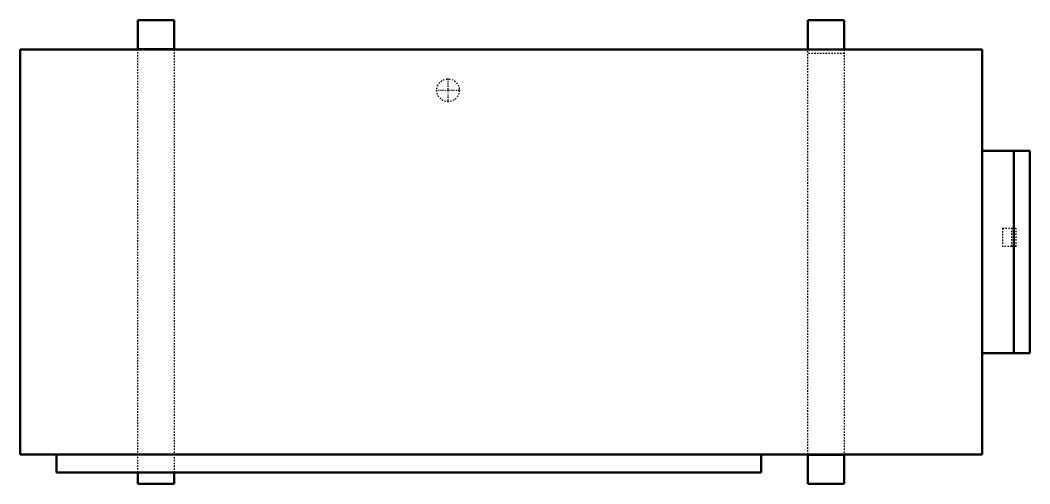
# Model space of a CAD drawing. Header units: millimetres. Extents: x -354 to 354, y -163 to 163.
import ezdxf

# ---------------------------------------------------------------- set-up
doc = ezdxf.new("R2010")
doc.units = ezdxf.units.MM
doc.linetypes.add('Center', pattern=[1.5, 0.45, -0.5, 0.05, -0.5])
doc.linetypes.add('Dashed', pattern=[2, 1, -1])
for name, color, linetype, lineweight in [('AM_0', 7, 'Continuous', 50), ('AM_7', 7, 'Center', 25), ('AM_9', 6, 'Dashed', 25)]:
    doc.layers.add(name, color=color, linetype=linetype, lineweight=lineweight)

# ---------------------------------------------------------------- blocks, each defined once
blk = doc.blocks.new('1_RXP12AVJU9_PART8_0_in_RXP12AVJU9_4')
at = {"layer": 'AM_0'}
for p, q in [((-354.0125, 142.08125), (320.675, 142.08125)), ((-354.0125, 142.08125), (-354.0125, -142.08125)), ((320.675, -142.08125), (320.675, 142.08125)), ((320.675, -142.08125), (-354.0125, -142.08125))]:
    blk.add_line(p, q, dxfattribs=at)
blk = doc.blocks.new('2_RXP12AVJU9_PART7_0_in_RXP12AVJU9_4')
at = {"layer": 'AM_0'}
for p, q in [((320.675, 71.040625), (354.0125, 71.040625)), ((342.9, -71.040625), (342.9, 71.040625)), ((354.0125, 71.040625), (354.0125, -71.040625)), ((354.0125, -71.040625), (320.675, -71.040625))]:
    blk.add_line(p, q, dxfattribs=at)
blk = doc.blocks.new('3_RXP12AVJU9_PART6_0_in_RXP12AVJU9_4')
at = {"layer": 'AM_0'}
for p, q in [((-328.6125, -154.78125), (-328.6125, -142.08125)), ((165.735, -142.08125), (165.735, -154.78125)), ((165.735, -154.78125), (-328.6125, -154.78125))]:
    blk.add_line(p, q, dxfattribs=at)
blk = doc.blocks.new('4_RXP12AVJU9_PART5_0_in_RXP12AVJU9_4')
at = {"layer": 'AM_0'}
for p, q in [((-271.46, 162.72), (-246.06, 162.72)), ((-271.46, 142.08), (-271.46, 162.72)), ((-246.06, 162.72), (-246.06, 142.08)), ((-246.06, 142.38), (-271.46, 142.38)), ((-271.46, -162.72), (-271.46, -154.78)), ((-246.06, -154.78), (-246.06, -162.72)), ((-271.46, -162.72), (-246.06, -162.72))]:
    blk.add_line(p, q, dxfattribs=at)
at = {"layer": 'AM_9'}
for p, q in [((-271.46, -154.78), (-271.46, 142.08)), ((-246.06, 142.08), (-246.06, -154.78)), ((-271.46, -142.38), (-246.06, -142.38))]:
    blk.add_line(p, q, dxfattribs=at)
blk = doc.blocks.new('5_RXP12AVJU9_PART4_0_in_RXP12AVJU9_4')
at = {"layer": 'AM_0'}
for p, q in [((198.44, 142.08), (198.44, 162.72)), ((198.44, 162.72), (223.84, 162.72)), ((223.84, 162.72), (223.84, 142.08)), ((198.44, -162.72), (198.44, -142.08)), ((223.84, -142.38), (198.44, -142.38)), ((223.84, -142.08), (223.84, -162.72)), ((223.84, -162.72), (198.44, -162.72))]:
    blk.add_line(p, q, dxfattribs=at)
at = {"layer": 'AM_9'}
for p, q in [((198.44, -142.08), (198.44, 142.08)), ((223.84, 142.08), (223.84, -142.08)), ((223.84, 139.4), (198.44, 139.4))]:
    blk.add_line(p, q, dxfattribs=at)
blk = doc.blocks.new('6_RXP12AVJU9_PART3_0_in_RXP12AVJU9_4')
at = {"layer": 'AM_9'}
for p, q in [((341.3125, 16.66875), (344.4875, 16.66875)), ((344.4875, 3.96875), (344.4875, 16.66875)), ((344.4875, 3.96875), (341.3125, 3.96875))]:
    blk.add_line(p, q, dxfattribs=at)
blk = doc.blocks.new('7_RXP12AVJU9_PART2_0_in_RXP12AVJU9_4')
at = {"layer": 'AM_9'}
for p, q in [((334.9625, 16.66875), (341.3125, 16.66875)), ((334.9625, 16.66875), (334.9625, 3.96875)), ((341.3125, 3.96875), (341.3125, 16.66875)), ((341.3125, 3.96875), (334.9625, 3.96875))]:
    blk.add_line(p, q, dxfattribs=at)
blk = doc.blocks.new('8_RXP12AVJU9_PART1_0_in_RXP12AVJU9_4')
at = {"layer": 'AM_7'}
for p, q in [((-53.975, 105.171875), (-53.975, 121.840625)), ((-62.309375, 113.50625), (-45.640625, 113.50625))]:
    blk.add_line(p, q, dxfattribs=at)
at = {"layer": 'AM_9'}
blk.add_circle((-53.975, 113.50625), 7.9375, dxfattribs=at)

msp = doc.modelspace()

# ---------------------------------------------------------------- block references
for name in ['4_RXP12AVJU9_PART5_0_in_RXP12AVJU9_4', '5_RXP12AVJU9_PART4_0_in_RXP12AVJU9_4', '1_RXP12AVJU9_PART8_0_in_RXP12AVJU9_4', '8_RXP12AVJU9_PART1_0_in_RXP12AVJU9_4', '2_RXP12AVJU9_PART7_0_in_RXP12AVJU9_4', '7_RXP12AVJU9_PART2_0_in_RXP12AVJU9_4', '6_RXP12AVJU9_PART3_0_in_RXP12AVJU9_4', '3_RXP12AVJU9_PART6_0_in_RXP12AVJU9_4']:
    msp.add_blockref(name, (0, 0))

doc.saveas('drawing.dxf')
